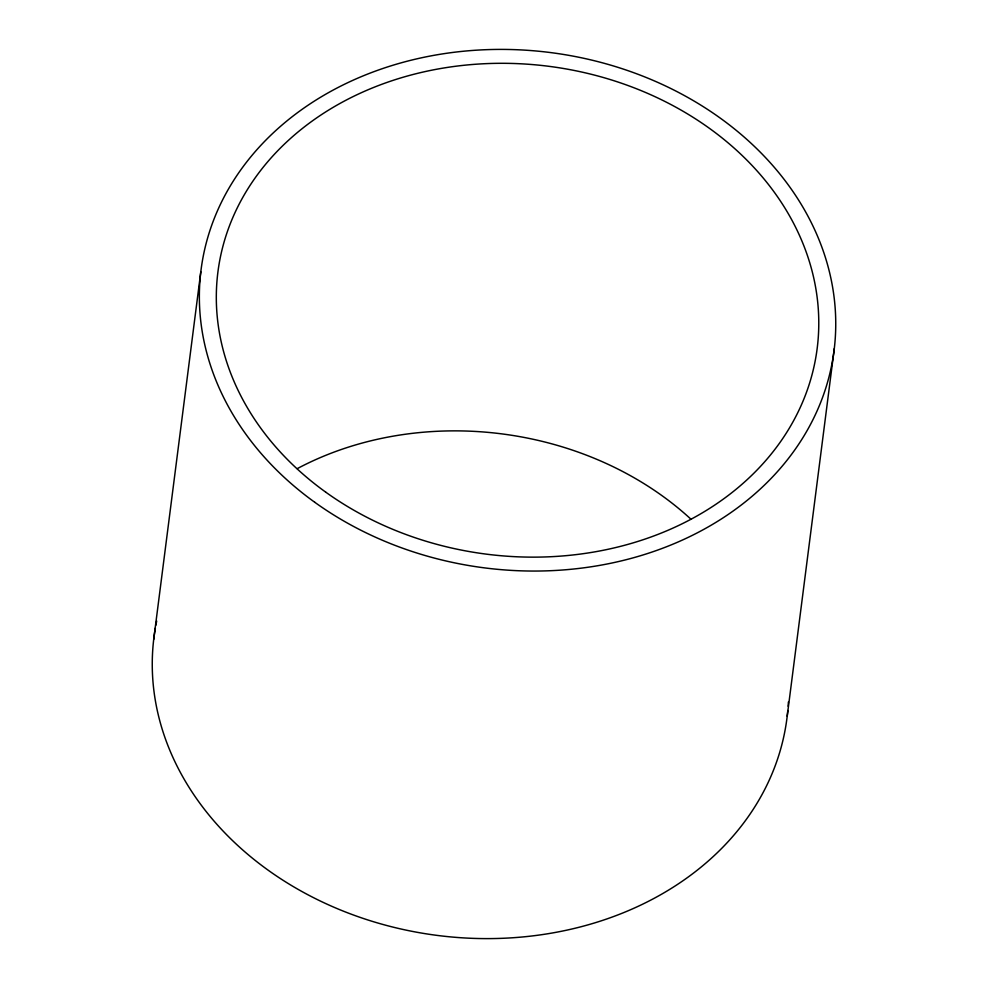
<?xml version="1.0" encoding="UTF-8"?>
<svg xmlns="http://www.w3.org/2000/svg" width="988" height="988" viewBox="0 0 988 988"><rect width="100%" height="100%" fill="white"/><g stroke="black" fill="none" stroke-linecap="round" stroke-linejoin="round"><path stroke-width="1.48" d="M153.72 639.372L200.799 271.799M787.201 716.201L834.28 348.628M787.794 710.52A319.062 259.758 7.3 0 1 436.585 935.327A319.062 259.758 7.3 0 1 155.351 628.072M155.857 625.256A319.062 259.758 7.3 0 1 156.684 621.057M788.387 701.974A319.062 259.758 7.3 0 1 788.128 706.247M297.19 468.67A302.044 245.901 7.3 0 1 690.834 519.095M314.839 502.336A319.062 259.758 7.3 0 0 831.316 366.943A319.062 259.758 7.3 0 0 406.488 61.392A319.062 259.758 7.3 0 0 314.839 502.336M325.645 492.086A302.044 245.901 7.3 0 0 814.581 363.917A302.044 245.901 7.3 0 0 412.404 74.656A302.044 245.901 7.3 0 0 325.645 492.086"/></g></svg>
